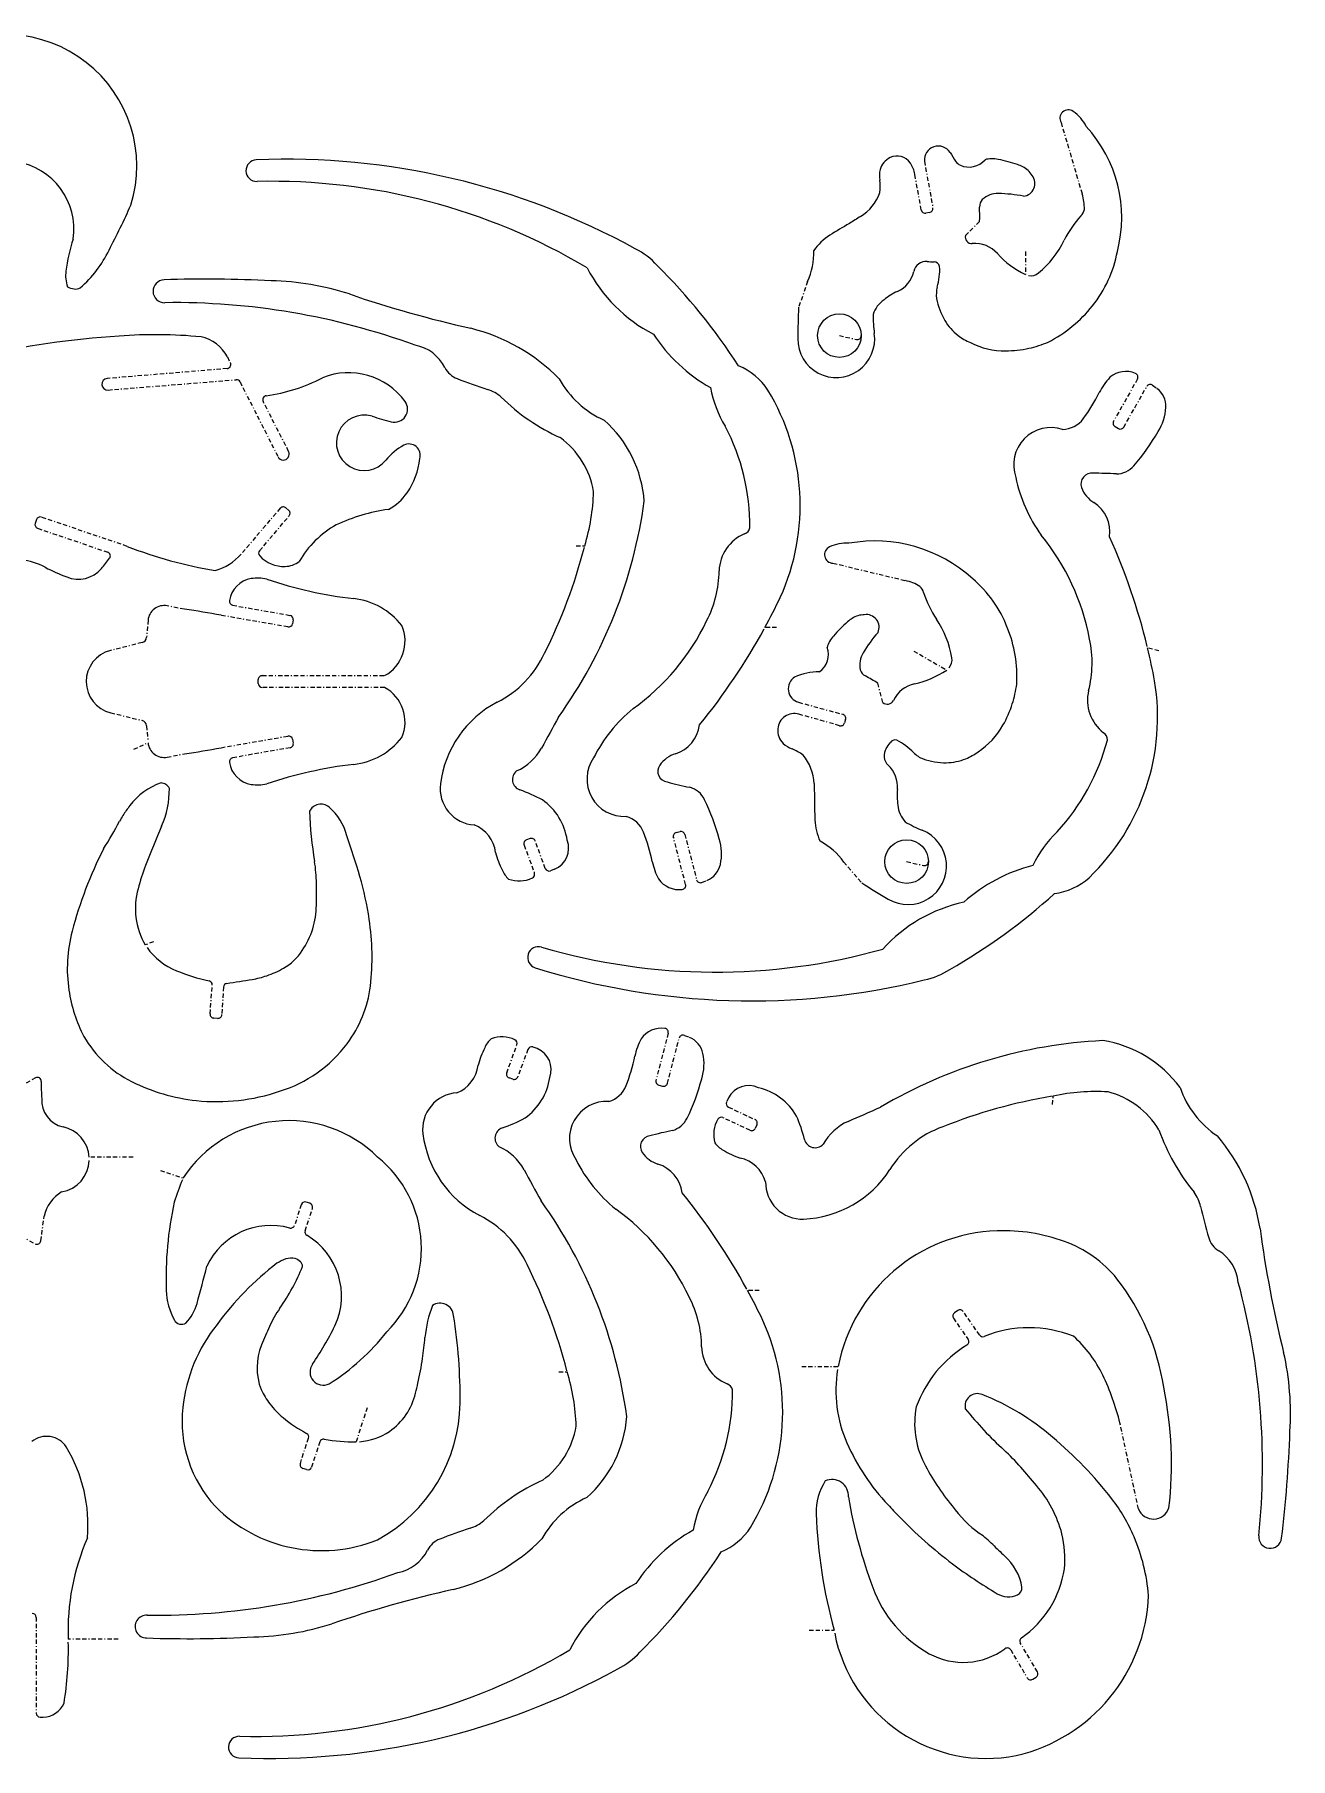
# Model space of a CAD drawing. Extents: x 0 to 243, y 0 to 201.
# Drawn here: x 96.3 to 243.1, y 0 to 201.4 of the extents above; entities that cross this region are included whole.
import ezdxf

# ---------------------------------------------------------------- set-up
doc = ezdxf.new("R2010")
doc.units = 0
doc.linetypes.add('BORDER', pattern=[1.75, 0.5, -0.25, 0.5, -0.25, 0, -0.25])
doc.layers.add('GREEN', color=3, linetype='CONTINUOUS')

msp = doc.modelspace()

# ---------------------------------------------------------------- linework, layer by layer
at = {"layer": 'GREEN', "linetype": 'BORDER'}
for p, q in [((216.241, 191.097243), (218.707, 182.757243)), ((200.279, 186.589243), (201.268, 181.138243)), ((199.911, 180.889243), (199.157, 185.062243)), ((200.891, 180.595243), (200.459, 180.512243)), ((205.063, 177.904243), (206.733, 179.551243)), ((212.074, 176.027243), (212.074, 173.350243)), ((186.64, 172.540243), (185.582, 169.518243)), ((190.348, 166.211243), (192.331, 165.760243)), ((118.85, 163.718243), (119.2, 163.028243)), ((118.827, 162.361243), (104.806, 161.201243)), ((225.17, 161.146243), (222.373, 156.201243)), ((104.912, 159.858243), (119.881, 161.059243)), ((120.327, 160.806243), (124.775, 152.057243)), ((223.574, 155.525243), (226.26, 160.277243)), ((226.936, 160.419243), (227.442, 160.042243)), ((126.003, 152.678243), (123.032, 158.529243)), ((222.548, 155.576243), (222.944, 155.350243)), ((107.157, 141.596243), (97.129, 145.005243)), ((125.019, 146.044243), (120.46, 140.685243)), ((122.618, 141.090243), (126.068, 145.152243)), ((126.017, 145.801243), (125.667, 146.095243)), ((96.545, 144.720243), (96.398, 144.283243)), ((96.683, 143.703243), (104.871, 140.915243)), ((159.606, 141.651243), (160.595, 141.651243)), ((189.598, 139.632243), (198.053, 137.599243)), ((109.586, 132.971243), (109.411, 130.970243)), ((113.841, 134.250243), (111.803, 134.646243)), ((125.93, 132.175243), (118.114, 133.537243)), ((119.467, 134.719243), (126.169, 133.532243)), ((126.551, 132.994243), (126.472, 132.553243)), ((183.011, 132.120243), (181.649, 132.120243)), ((108.882, 130.354243), (105.188, 129.425243)), ((199.047, 129.360243), (202.883, 127.148243)), ((227.663, 129.392243), (226.348, 129.747243)), ((122.457, 125.584243), (122.457, 126.030243)), ((122.926, 126.494243), (137.2, 126.494243)), ((137.2, 125.119243), (122.926, 125.119243)), ((195.431, 123.353243), (194.838, 125.625243)), ((185.569, 123.389243), (190.744, 121.968243)), ((105.216, 122.152243), (108.882, 121.260243)), ((190.376, 120.643243), (185.605, 121.991243)), ((191.07, 121.393243), (190.955, 120.970243)), ((109.411, 120.639243), (109.554, 119.029243)), ((118.114, 118.076243), (125.93, 119.438243)), ((126.472, 119.056243), (126.551, 118.619243)), ((107.925, 117.888243), (109.586, 118.642243)), ((111.803, 116.968243), (113.841, 117.363243)), ((126.169, 118.076243), (119.467, 116.890243)), ((154.224, 107.455243), (153.792, 107.299243)), ((155.991, 103.968243), (154.813, 107.179243)), ((172.385, 102.096243), (170.959, 107.598243)), ((171.29, 108.154243), (171.736, 108.269243)), ((172.298, 107.943243), (173.664, 102.653243)), ((153.52, 106.705243), (154.721, 103.430243)), ((198.205, 104.764243), (200.187, 104.318243)), ((157.085, 103.881243), (156.584, 103.697243)), ((190.863, 104.718243), (192.952, 102.294243)), ((174.28, 102.340243), (174.864, 102.574243)), ((110.234, 95.408243), (109.241, 95.035243)), ((116.835, 86.985243), (117.075, 90.357243)), ((118.386, 90.122243), (118.202, 86.898243)), ((117.705, 86.461243), (117.268, 86.488243)), ((170.343, 84.717243), (168.921, 79.216243)), ((151.483, 80.103243), (152.683, 83.379243)), ((153.953, 82.840243), (152.775, 79.630243)), ((155.048, 82.932243), (154.546, 83.116243)), ((170.255, 78.871243), (171.626, 84.156243)), ((172.238, 84.469243), (172.827, 84.239243)), ((96.43, 79.505243), (92.828, 77.486243)), ((152.186, 79.354243), (151.754, 79.515243)), ((169.252, 78.654243), (169.699, 78.539243)), ((177.394, 77.182243), (177.169, 76.699243)), ((215.243, 76.400243), (215.331, 77.385243)), ((179.901, 73.383243), (176.746, 74.864243)), ((177.39, 76.088243), (180.49, 74.634243)), ((180.711, 74.022243), (180.513, 73.604243)), ((107.833, 70.241243), (102.704, 70.241243)), ((111.021, 68.686243), (113.689, 67.817243)), ((127.48, 64.693243), (126.693, 62.274243)), ((128.492, 64.854243), (128.069, 64.992243)), ((97.065, 60.475243), (97.442, 63.355243)), ((127.94, 61.653243), (128.791, 64.266243)), ((92.474, 62.237243), (96.388, 60.130243)), ((180.973, 54.688243), (179.612, 54.688243)), ((203.679, 51.432243), (205.39, 48.957243)), ((204.176, 52.329243), (203.798, 52.071243)), ((206.71, 49.472243), (204.815, 52.214243)), ((157.568, 45.162243), (158.553, 45.162243)), ((185.964, 45.810243), (190.215, 45.810243)), ((135.185, 40.962243), (133.892, 36.988243)), ((225.28, 29.163243), (223.128, 39.200243)), ((127.374, 34.467243), (128.326, 37.434243)), ((129.646, 36.992243), (128.685, 34.039243)), ((128.105, 33.745243), (127.668, 33.887243)), ((96.517, 16.490243), (96.517, 5.298243)), ((186.829, 15.009243), (189.732, 15.009243)), ((106.09, 13.937243), (100.248, 13.937243)), ((210.358, 12.695243), (212.299, 9.420243)), ((213.486, 10.124243), (211.485, 13.495243)), ((212.929, 9.259243), (213.325, 9.493243)), ((96.977, 4.838243), (97.318, 4.838243))]:
    msp.add_line(p, q, dxfattribs=at)
at = {"layer": 'GREEN', "linetype": 'CONTINUOUS'}
for centre, radius in [((190.348, 166.211243), 2.544197), ((198.205, 104.764243), 2.544)]:
    msp.add_circle(centre, radius, dxfattribs=at)
for centre, radius, start, end in [((92.891086, 186.010049), 15.377416, -17.210065, 190.517033), ((217.096941, 191.594168), 0.989732, 54.832162, 210.137767), ((214.920364, 188.494823), 4.777002, 26.6466, 54.902428), ((207.65003, 180.020286), 15.680902, -14.680698, 42.614551), ((201.902556, 186.729971), 1.629643, 32.694685, 184.953956), ((220.266487, 197.704348), 19.764503, -149.288274, -145.762115), ((92.978171, 178.671546), 7.93253, -8.527754, 81.41727), ((122.282195, 185.476062), 1.26122, 92.326351, 271.445036), ((125.77345, 102.296288), 84.514229, 61.189548, 92.402281), ((199.350746, 184.854003), 4.322241, 169.93685, 186.226142), ((197.255215, 184.981482), 2.249581, 115.775321, 163.79607), ((197.084315, 185.319505), 1.870887, 33.909597, 115.563732), ((195.861564, 184.499502), 3.343138, 9.690571, 33.881872), ((205.049669, 187.359487), 1.364327, -145.373497, -114.725959), ((205.498915, 188.34474), 2.447164, -114.631097, -40.382818), ((208.186354, 183.864407), 3.009649, 76.20501, 105.876892), ((204.251871, 164.062367), 23.19617, 72.642634, 78.430531), ((207.875997, 178.314763), 8.548448, 62.863848, 67.321031), ((210.570698, 183.547081), 2.663032, 30.889603, 63.113164), ((124.0324, 112.022516), 72.213175, 59.318753, 91.363551), ((189.12589, 183.542388), 5.987728, -5.983232, 8.092041), ((211.705457, 183.972964), 1.486525, -83.761244, 39.287178), ((20.329854, 220.63982), 95.643228, -27.68551, -24.182409), ((189.945614, 184.768023), 5.458377, -58.075632, -19.80916), ((208.017003, 181.259061), 1.293241, 138.662242, 181.099629), ((208.853347, 180.113388), 2.695537, 88.710655, 132.105351), ((208.604061, 165.797575), 17.013491, 78.943004, 88.956171), ((212.679031, 180.929444), 6.298989, 0.14371, 16.868339), ((219.126437, 130.683182), 55.916326, 119.58942, 122.338093), ((298.55926, 10.635492), 199.770917, 121.954288, 122.400221), ((200.377958, 180.981222), 0.47593, -168.856747, -80.19579), ((200.808, 181.055243), 0.467428, -79.771899, 10.228101), ((155.118648, 180.116754), 51.61745, -0.627735, 1.240518), ((227.218263, 172.218865), 11.775505, 137.301955, 154.128038), ((217.219401, 181.441628), 1.827311, -42.622233, -15.762341), ((120.675195, 171.120688), 20.85053, 162.198135, 172.779805), ((192.763326, 172.328825), 6.627655, 122.359578, 144.778587), ((205.82145, 177.743479), 0.775301, 168.032475, 274.182841), ((206.312793, 182.372598), 11.465346, -50.471819, -25.9404), ((92.614139, 182.175413), 13.771659, -48.940218, -25.704457), ((162.653317, 168.636245), 8.619902, 41.912033, 63.481416), ((179.382655, 175.840287), 7.972411, -24.452138, 2.235333), ((206.133739, 173.371432), 3.607886, 42.163984, 94.06472), ((216.742061, 182.99551), 10.715502, -137.767913, -115.825784), ((208.955835, 178.548146), 14.087117, -38.945557, -10.230128), ((104.038437, 173.207089), 4.083523, 172.483759, 198.235727), ((176.855344, 182.342765), 17.964031, -152.784936, -117.311304), ((120.082147, 124.944184), 69.605475, 32.827621, 45.270194), ((195.712062, 174.467163), 3.406329, -65.511887, -12.856119), ((200.502299, 173.375013), 1.506834, 85.519964, 167.184674), ((201.509552, 182.6496), 7.823096, -96.529137, -90.787729), ((201.384868, 174.133735), 0.693719, 13.293002, 88.584873), ((194.536412, 173.925566), 7.532566, -15.810705, 2.797812), ((212.699008, 174.638227), 1.435184, -100.315978, -50.598089), ((101.088898, 173.399867), 1.739422, -122.277965, -94.679274), ((101.118608, 172.783365), 1.130226, -98.733304, -61.37912), ((111.499244, 171.390499), 1.334545, 91.985791, 271.19172), ((116.407519, 30.736874), 142.073784, 86.948746, 91.998473), ((123.285852, 140.633865), 31.982696, 72.128134, 88.774282), ((200.025397, 164.989507), 7.006684, 114.462019, 129.548747), ((204.832262, 171.025196), 3.16403, 164.453087, 188.743232), ((112.670667, 88.147213), 81.917014, 69.9188, 90.799949), ((177.35965, 300.446756), 136.734539, -108.885806, -102.709055), ((291.849293, 164.750686), 106.374184, 177.431215, 179.396967), ((197.275392, 167.806374), 3.1009, 123.497573, 163.708671), ((209.323446, 171.939739), 7.745201, -169.620012, -149.194648), ((207.447886, 179.609016), 15.927231, -62.727944, -38.503855), ((207.284276, 168.319561), 12.990174, 178.426584, 188.233616), ((208.074196, 171.200079), 6.293409, -149.153983, -127.902863), ((112.174606, 68.405974), 97.928245, 93.503065, 103.273091), ((110.484597, 111.081588), 55.23678, 84.501884, 94.458142), ((114.862562, 161.680786), 4.477823, 27.065624, 78.216456), ((142.023365, 145.845177), 21.858066, 44.479954, 76.08997), ((184.846896, 177.057371), 19.429851, -146.669312, -119.456574), ((189.97767, 165.812785), 4.497037, 179.267919, 368.265017), ((192.431388, 166.213888), 0.46462, -102.477974, -0.326185), ((208.046121, 171.145896), 6.233419, -128.005191, -112.626359), ((209.68576, 173.39105), 8.960158, -116.784429, -89.493294), ((209.797925, 177.10365), 12.658544, -77.730477, -66.990223), ((139.89625, 160.27329), 4.89455, 26.801449, 79.39534), ((209.652064, 177.833199), 13.402432, -89.517191, -77.78395), ((104.860293, 160.529845), 0.67359, 94.623174, 274.402571), ((118.787142, 162.821327), 0.461807, -85.048707, 26.619086), ((120.780369, 178.777258), 19.75296, -82.4346, -62.324159), ((133.01398, 153.717626), 8.161559, 36.081374, 112.012159), ((146.658663, 163.692951), 2.683334, -153.131727, -111.023831), ((173.675991, 234.114752), 78.109895, -110.990499, -108.22513), ((167.561107, 166.687079), 11.375035, -150.930237, -114.317229), ((175.714067, 155.740961), 7.50291, 33.035557, 67.609944), ((227.497537, 156.161543), 7.591808, 136.947352, 153.33753), ((223.823892, 159.104047), 2.920608, 67.341932, 129.912002), ((224.767488, 161.373915), 0.46244, -29.493723, 66.889267), ((119.919998, 160.608376), 0.452551, 25.927076, 94.943511), ((123.448389, 158.736177), 0.464975, 98.33325, 206.426169), ((147.705236, 155.332262), 4.842947, 49.616264, 71.43669), ((188.159203, 162.468991), 13.076416, -169.737157, -148.472556), ((159.774221, 146.363497), 25.991215, -24.378623, 31.209264), ((201.388477, 169.269046), 21.622738, -36.164846, -26.656397), ((226.660249, 160.051903), 0.459322, 53.105488, 150.620564), ((225.899492, 157.960386), 2.591035, -2.989779, 53.464192), ((138.379958, 157.627146), 1.522428, -104.802351, 36.104111), ((167.77166, 176.293507), 24.184926, -134.42439, -114.534722), ((222.769432, 158.105244), 5.72442, -32.895738, -2.803655), ((134.828592, 153.682602), 3.240227, 73.552853, 321.516478), ((157.899636, 230.826916), 77.280092, -106.658506, -104.928688), ((153.58443, 145.846991), 14.002207, 4.145659, 48.42113), ((154.613115, 143.894826), 25.288304, -0.32985, 27.652284), ((215.058437, 151.118366), 4.355539, 71.894463, 199.628637), ((216.333442, 158.402429), 3.145167, -88.568752, -37.008603), ((222.773, 155.976243), 0.458939, 150.642246, 240.642246), ((223.169958, 155.758295), 0.466437, -118.975336, -29.976442), ((142.484193, 147.608638), 6.53225, 117.548815, 141.598746), ((140.075176, 152.242898), 1.309277, -17.911029, 117.876551), ((151.933496, 146.332536), 9.846055, 9.692627, 53.941443), ((205.188489, 167.822463), 25.801407, -40.694623, -29.809195), ((125.389718, 152.366324), 0.688047, -153.306678, 26.958155), ((132.709849, 152.743026), 8.658345, -34.352726, -5.98496), ((228.114157, 153.170781), 17.514604, -168.420913, -144.069876), ((219.820803, 148.890213), 1.255483, 82.254876, 199.591098), ((219.912943, 103.200801), 46.933505, 86.590704, 89.90593), ((222.641032, 152.871233), 2.820694, -88.720855, -41.579855), ((134.890706, 151.23593), 6.007457, -62.603609, -34.22301), ((136.880715, 148.812332), 24.77193, -16.802932, -1.901784), ((221.930695, 149.666163), 3.503492, -160.023402, -122.098923), ((96.982199, 144.565212), 0.463873, 71.550557, 160.475463), ((125.368434, 145.746577), 0.459031, 49.426228, 139.573999), ((125.718, 145.451243), 0.460327, -40.506792, 49.493208), ((140.443113, 125.362182), 20.728427, 97.730097, 115.320353), ((111.325962, 154.597521), 56.754061, -35.481435, -7.83655), ((217.916126, 143.27928), 4.040318, -7.910274, 57.801942), ((96.830986, 144.135982), 0.457343, 161.216563, 251.120531), ((136.994316, 134.277075), 11.216571, 118.874006, 150.271646), ((181.089914, 138.614111), 4.791445, 112.36167, 178.551354), ((178.935271, 143.981467), 0.993258, -70.48943, -13.520957), ((125.351597, 187.778146), 49.636796, -111.503288, -99.173816), ((122.951633, 140.791623), 0.447755, 138.169705, 223.529222), ((100.821729, 156.854757), 61.669708, -26.734472, -14.399886), ((189.598445, 140.62404), 0.991797, 114.954969, 269.974288), ((191.190657, 137.150458), 4.812898, 86.672656, 114.693522), ((194.492582, 125.247456), 16.978991, 47.702993, 100.254391), ((193.081965, 125.81014), 26.95471, 10.608104, 39.328862), ((152.746087, 111.844912), 75.751072, 13.798572, 24.055977), ((93.858675, 132.101673), 7.958772, 62.236942, 83.497346), ((106.658245, 156.356169), 19.46585, -117.84537, -109.757532), ((101.44953, 141.278379), 3.520304, -112.929962, -40.283769), ((28.666009, 199.731965), 96.869333, -38.823553, -37.921234), ((104.730231, 140.48427), 0.45338, -39.11499, 71.911375), ((115.762258, 144.775444), 6.228847, -74.393487, -41.045238), ((125.45559, 143.089962), 3.846545, -137.337532, -87.803735), ((125.50749, 142.106971), 2.862322, -88.087804, -52.39803), ((122.113371, 134.7984), 3.062338, 98.854469, 171.458377), ((122.401763, 133.055267), 4.829117, 77.463233, 99.051926), ((139.239971, 184.316481), 49.152503, -108.738203, -96.574797), ((163.078005, 138.92486), 13.223354, -27.181729, -0.821624), ((196.657567, 131.582353), 6.176584, 59.848412, 76.942831), ((196.75146, 127.008286), 14.164733, 21.094355, 49.668513), ((119.55682, 135.187129), 0.476429, 172.023334, 259.133177), ((132.679319, 127.240782), 8.299037, 38.00056, 83.547228), ((116.587704, 167.63691), 74.12426, -28.629927, -25.577401), ((198.504929, 135.685599), 1.762658, 16.840052, 44.599444), ((211.457341, 139.707888), 11.799981, -162.686637, -145.893456), ((111.449384, 132.809593), 1.870382, 79.102005, 175.041948), ((103.752959, 60.632223), 74.305999, 78.856383, 82.197229), ((126.081855, 133.06575), 0.474563, -8.666294, 79.41863), ((196.288533, 126.28214), 8.204815, 122.807623, 127.445079), ((193.296451, 130.926352), 2.680212, 90.886156, 122.839651), ((193.503721, 132.14383), 1.483413, -23.79843, 99.652253), ((192.286542, 126.722673), 11.354615, 9.359423, 34.116635), ((108.723629, 131.02539), 0.68958, -76.722772, -4.586969), ((126.010737, 132.637053), 0.468815, -99.916694, -10.298159), ((135.043536, 130.513787), 4.561477, -61.786675, 23.74089), ((150.495255, 144.56181), 27.001497, -54.296712, -25.624955), ((115.477824, 168.246082), 75.392485, -39.067322, -28.758583), ((191.820813, 129.047659), 2.993335, 136.126568, 165.952055), ((205.897279, 116.884195), 21.593374, 132.532422, 138.74807), ((207.591901, 120.439967), 16.893875, 138.901526, 148.986992), ((196.039768, 126.405974), 15.048617, -3.393334, 22.258767), ((106.101758, 125.792207), 3.746185, 104.117842, 256.323316), ((144.925316, 134.178861), 12.086867, -63.253165, -24.783066), ((186.61484, 128.951369), 2.444803, -54.77429, 19.668708), ((195.430712, 127.740956), 2.709428, 148.806669, 192.051694), ((206.569906, 127.995655), 13.29917, -14.142358, 12.05081), ((154.214326, 112.255203), 74.224244, 10.58303, 13.630812), ((188.139225, 119.42448), 7.530629, 90.869101, 113.619474), ((194.004675, 127.58795), 1.291398, -161.362352, -118.979362), ((196.880622, 135.988249), 10.685235, -77.853085, -55.823436), ((202.07501, 128.334137), 1.434389, -40.360054, 9.433727), ((122.917573, 126.033733), 0.460587, 88.951706, 180.434198), ((122.926012, 125.588272), 0.469029, -179.507767, -90.00148), ((135.039598, 121.098341), 4.564536, -23.70539, 61.751175), ((185.988024, 124.954599), 1.620469, 122.305109, 255.014077), ((166.993624, 78.550022), 54.693562, 59.396242, 61.156296), ((199.882038, 122.030958), 3.591126, 102.10443, 154.158969), ((198.027283, 127.180274), 13.140631, -17.626076, -7.279437), ((201.531966, 121.655562), 25.990837, -46.213274, 9.370288), ((156.163994, 112.277559), 12.530322, 117.567733, 172.817429), ((195.947631, 123.940615), 0.782249, -131.333683, -26.118772), ((197.84609, 127.263235), 13.338461, -29.528727, -17.730028), ((224.1326, 123.625054), 4.799398, 166.490278, 232.621614), ((108.712486, 120.580027), 0.701019, 4.845583, 76.006575), ((586.903706, -116.051818), 490.771821, 151.029874, 151.512488), ((177.288336, 109.041656), 17.508976, 129.069851, 153.41909), ((185.081896, 120.127865), 1.93541, 74.319045, 174.949615), ((190.502443, 121.095459), 0.469561, -105.621322, -15.466036), ((190.62109, 121.518645), 0.466096, -15.607573, 74.710276), ((126.006359, 118.971077), 0.473365, 10.364822, 99.283042), ((132.689128, 124.355173), 8.280519, -83.601031, -37.946756), ((169.990768, 121.2456), 4.054986, -72.738754, -7.287343), ((185.37297, 120.127289), 2.225545, 175.594527, 224.109353), ((196.849316, 118.302391), 0.675907, 72.283454, 149.322494), ((193.539311, 112.129574), 7.669879, 44.455817, 62.717636), ((201.633248, 125.121567), 8.98768, -56.773869, -29.548201), ((197.163154, 125.386154), 25.315915, -42.640527, -14.694844), ((220.661586, 118.993274), 0.98984, -1.680691, 55.727075), ((111.45389, 118.810958), 1.875494, -174.838829, -79.272212), ((103.035897, 195.278608), 78.661009, -82.104724, -78.948889), ((119.552742, 116.425903), 0.47219, 100.461967, 187.870636), ((126.092534, 118.535905), 0.465979, -80.555185, 10.302483), ((150.05338, 121.102152), 6.300274, -65.740235, -29.181874), ((165.211565, 114.401311), 4.353493, 145.354762, 273.11322), ((172.255734, 113.996784), 3.539457, 107.455863, 144.954343), ((186.728483, 122.124497), 4.615082, -129.789084, -114.50873), ((182.366796, 111.917745), 6.48682, 54.843323, 67.83607), ((181.93345, 113.701918), 5.455498, 1.883682, 40.172947), ((197.075476, 117.139487), 1.509745, 145.517177, 227.060526), ((188.827307, 123.153972), 8.69911, -36.379647, -31.202732), ((201.246724, 119.689445), 3.126225, -135.576988, -110.968294), ((202.617814, 122.883033), 6.587962, -67.781354, -53.266868), ((122.123592, 116.825069), 3.073788, -171.321065, -99.014062), ((139.336158, 66.868669), 49.589057, 96.628536, 108.684464), ((153.427609, 114.351785), 1.27677, 127.974469, 250.908188), ((170.390291, 115.315329), 1.255108, 145.332966, 262.75473), ((193.744081, 113.5386), 3.395832, -5.548832, 47.299927), ((202.746858, 124.1393), 7.820577, -109.564487, -89.339578), ((202.754488, 122.505417), 6.186724, -89.23583, -67.630705), ((113.697435, 106.595881), 7.817822, 109.412889, 142.912958), ((110.982138, 112.680414), 1.294116, 58.619979, 84.818994), ((101.29961, 113.247013), 10.779674, -23.728469, 0.41581), ((111.052204, 112.805525), 1.150832, 26.846469, 58.354654), ((122.399093, 118.64597), 4.915383, -98.86027, -77.654889), ((147.982808, 113.320631), 4.282935, 172.977721, 266.173709), ((147.161767, 96.239729), 17.888494, 61.639928, 70.917633), ((182.722832, 161.328565), 48.881182, -104.805264, -101.62023), ((172.076492, 110.732744), 2.831992, 26.67806, 73.580618), ((397.144537, 121.061308), 209.881388, -178.039523, -177.614715), ((204.100823, 112.531802), 7.009732, 174.445901, 189.538286), ((125.320279, 97.843198), 22.367725, 142.981357, 146.602936), ((129.770362, 109.995682), 1.484043, 49.863104, 153.957081), ((126.733929, 106.35994), 6.220965, 13.301622, 50.068352), ((151.630951, 106.269514), 6.989208, 8.240304, 54.807586), ((151.324183, 100.809257), 25.834421, 14.813059, 25.679461), ((242.107851, 111.918996), 54.664368, 179.573145, 182.389139), ((200.300413, 111.572527), 3.11898, -176.281414, -136.33972), ((55.998263, 136.52718), 57.068763, -32.030905, -28.280971), ((113.477764, 105.702312), 8.154851, 146.903769, 152.337979), ((198.625505, 70.504615), 95.518221, 156.292603, 159.261945), ((178.17351, 112.75543), 49.78117, -177.57285, -170.783543), ((146.251662, 105.351817), 3.968019, 7.01231, 68.638765), ((164.569049, 107.057334), 3.123142, 21.643486, 73.654336), ((194.09759, 109.908815), 6.612046, -177.672086, -155.227342), ((204.954836, 120.738569), 13.262232, -121.405495, -111.817076), ((38.701865, 74.761783), 99.715325, 16.463315, 19.343907), ((153.945955, 106.869469), 0.456517, 109.708688, 201.084045), ((154.380536, 107.022819), 0.459884, 19.885217, 109.900068), ((156.062608, 106.333159), 2.656535, -67.364987, 20.678465), ((146.557382, 100.150349), 22.413546, 11.902944, 21.072846), ((171.39623, 107.714476), 0.452416, 103.580148, 194.887167), ((171.850422, 107.819074), 0.464483, 15.505286, 104.261145), ((170.81368, 105.653245), 5.762015, -12.132309, 17.795581), ((184.419914, 100.140133), 7.903952, 35.395549, 62.300022), ((198.361855, 104.24636), 4.498977, -120.758282, 68.290915), ((224.790308, 98.743929), 13.084364, 133.485673, 154.740638), ((147.899887, 84.176368), 48.802878, 153.096368, 165.218959), ((111.898285, 102.020569), 17.357818, 0.645907, 9.154812), ((159.814735, 108.240751), 9.920543, -165.973143, -153.338654), ((175.820888, 106.277855), 7.48468, -168.40306, -151.793737), ((200.28838, 104.76758), 0.460632, -102.714279, -0.415089), ((140.427026, 92.790775), 33.199862, 159.666411, 164.614246), ((100.10892, 92.919961), 35.679823, 8.255663, 16.445852), ((153.602978, 104.900126), 2.877093, -157.287136, -131.196498), ((152.948538, 106.097158), 3.583491, -110.253932, -64.593336), ((154.290696, 103.274206), 0.457722, -64.74248, 19.931662), ((156.42854, 104.141366), 0.470546, -158.412566, -70.708076), ((171.608232, 104.409641), 2.909757, -144.989661, -82.282096), ((173.905658, 104.991112), 2.599938, -68.370583, -12.187328), ((217.795542, 85.533249), 19.406847, 104.437359, 131.686234), ((214.498231, 108.470494), 7.503661, -82.605154, -48.022193), ((116.719597, 99.307775), 8.61301, 164.570807, 209.739383), ((-85.495335, 101.29902), 214.752294, -0.426823, 0.244715), ((171.937584, 101.983532), 0.461395, -82.350637, 14.139474), ((174.109922, 102.76818), 0.460496, -165.546494, -68.325291), ((254.164413, 198.242389), 113.811275, -122.536813, -120.698754), ((168.450341, 152.967766), 70.056365, -60.209924, -47.849268), ((119.685308, 99.76213), 9.565898, -34.222127, -0.376673), ((208.695711, 82.508557), 17.926526, 102.260146, 137.812646), ((105.242086, 93.531724), 30.512291, -6.198438, 8.502877), ((117.14583, 92.284547), 16.997934, 165.197749, 188.622201), ((115.962551, 99.463019), 8.045628, -143.897165, -112.358418), ((155.194708, 93.572089), 1.262364, 73.463982, 252.63757), ((175.89229, 164.000752), 72.144632, -106.37423, -74.301369), ((122.345419, 97.745768), 6.234693, -60.558363, -32.648608), ((121.361466, 112.46317), 22.122252, -112.482189, -102.135049), ((116.62509, 90.392227), 0.451268, -4.446318, 79.025318), ((102.288513, 205.48114), 116.108196, -81.833852, -80.351816), ((120.075096, 101.288894), 10.408963, -80.751447, -71.081035), ((119.705474, 102.474291), 11.650217, -71.251626, -60.682434), ((180.089333, 173.071579), 84.568494, -107.387152, -76.194243), ((198.563958, 99.368323), 8.593137, -78.548674, -56.90547), ((117.733277, 92.389558), 17.594493, -171.326493, -152.774701), ((118.845343, 90.094589), 0.460175, 98.037586, 176.554756), ((121.419911, 92.071491), 14.274429, -36.933098, -7.382858), ((117.293027, 86.947168), 0.459607, 175.247989, 266.878554), ((117.736576, 86.92645), 0.466278, -93.883038, -3.468203), ((169.568977, 82.399271), 2.915448, 82.272367, 144.958265), ((169.902676, 84.835945), 0.456043, -15.087029, 82.652213), ((113.564846, 90.930072), 13.234192, -150.136219, -116.460235), ((120.417778, 92.766962), 15.493437, -72.990798, -36.762071), ((157.850648, 78.536563), 10.001035, 153.36395, 165.87473), ((151.570598, 81.903253), 2.884637, 131.213689, 157.218356), ((150.919756, 80.750312), 3.550178, 64.484747, 110.611305), ((152.242395, 83.53505), 0.467342, -19.474647, 63.763019), ((154.390413, 82.675485), 0.467413, 70.556979, 159.360385), ((154.023867, 80.48031), 2.657221, -20.672475, 67.330498), ((173.992038, 80.476655), 7.701432, 152.160106, 168.286058), ((172.070064, 84.042791), 0.458327, 68.505508, 165.66834), ((171.873275, 81.828801), 2.592262, 11.988261, 68.413072), ((223.917705, 27.267057), 56.664195, 92.828015, 120.514614), ((218.907735, 70.05063), 13.987981, 36.562408, 80.891899), ((144.207198, 81.464335), 3.974761, -68.654112, -7.039079), ((144.669784, 86.606971), 22.254806, -21.089153, -11.841318), ((168.798304, 81.158083), 5.73951, -17.834593, 12.161793), ((96.652032, 79.098659), 0.463259, -2.030829, 118.638655), ((110.682052, 78.501043), 13.579496, 177.547001, 185.920908), ((117.728056, 99.249676), 22.537305, -116.511251, -96.363795), ((151.904239, 79.940935), 0.451426, 158.927824, 250.560649), ((152.342536, 79.786667), 0.459884, -109.900068, -19.885217), ((149.598472, 80.539731), 6.983137, -54.81785, -8.21236), ((162.526414, 79.764388), 3.132351, -73.615369, -21.837253), ((169.368775, 79.101494), 0.462244, 165.626432, 255.367014), ((169.815298, 78.976045), 0.452019, -104.909058, -13.406208), ((149.007528, 86.093256), 26.126323, -25.600489, -14.843453), ((179.749933, 75.948191), 2.659569, 64.378379, 152.354189), ((100.304361, 76.853366), 3.139084, 175.489254, 257.968119), ((117.590275, 99.489718), 22.761183, -95.952123, -71.134636), ((145.935978, 73.496333), 4.275219, 93.781772, 187.149522), ((163.173994, 72.408384), 4.357255, 86.895119, 214.614385), ((177.590268, 76.506148), 0.463414, 155.374948, 244.395382), ((179.28002, 71.51672), 7.019026, 30.254921, 76.655918), ((225.359347, 16.23847), 61.958527, 99.443974, 111.722279), ((220.395322, 53.147659), 24.761015, 86.891585, 101.801873), ((219.243271, 68.346657), 9.846851, 31.075266, 75.323987), ((240.836117, 82.106076), 11.322643, -160.804319, -124.009618), ((126.037551, 59.781086), 14.733178, 45.282434, 146.944833), ((145.097179, 90.641588), 17.961291, -70.908219, -61.665269), ((170.048512, 76.067802), 2.819475, -73.802558, -26.625312), ((179.21869, 72.879415), 3.558876, 149.508194, 195.485033), ((176.552155, 74.43243), 0.473327, 65.824194, 147.715831), ((180.303057, 74.220833), 0.453713, -25.957249, 65.667678), ((169.179419, 68.040794), 17.619188, 14.04351, 23.45325), ((45.614855, 411.771717), 367.486483, -66.6342, -65.989601), ((98.846556, 70.002876), 3.864802, 3.536034, 78.001416), ((154.107323, 74.523762), 12.510903, -172.839292, -117.517715), ((151.389609, 72.461701), 1.27677, 109.091812, 232.025531), ((168.352696, 71.493611), 1.2557, 97.260494, 214.673566), ((180.402581, 26.744716), 47.587245, 101.59857, 104.86554), ((180.09959, 73.791185), 0.453713, -115.957249, -24.332322), ((193.93736, 68.677782), 6.296159, 114.164283, 150.74975), ((206.503026, 62.439615), 12.066547, 109.737578, 148.260925), ((250.535412, 81.543674), 24.255947, -160.455816, -140.626158), ((217.93044, 58.530678), 21.817275, 8.900547, 40.570416), ((148.01538, 65.711333), 6.300274, 29.181874, 65.740235), ((170.211241, 72.805338), 3.530487, -144.978377, -107.391181), ((178.149754, 73.664559), 2.929929, -143.68157, -118.027382), ((181.991562, 79.537225), 9.939204, -121.671493, -109.083386), ((187.510076, 72.622982), 1.275508, -166.084899, -42.929076), ((98.835268, 70.009705), 3.876135, -80.365307, -2.01755), ((127.799756, 59.565652), 13.718363, -45.118621, 51.155692), ((396.789411, 199.255774), 276.052593, -151.794426, -150.936007), ((175.336044, 77.85707), 17.629179, -153.290169, -129.111509), ((167.950964, 65.561173), 4.058113, 7.320317, 72.725794), ((177.902142, 66.244064), 3.989581, 16.471194, 77.847588), ((185.687746, 75.527128), 12.52187, -87.829459, -32.564529), ((137.344806, 57.4577), 25.823434, 156.870927, 163.035955), ((185.997861, 67.281967), 4.27088, 178.748567, 272.202541), ((101.745826, 62.405513), 4.407369, 120.876667, 167.555909), ((153.074291, 56.111903), 41.393092, 167.611648, 181.983465), ((127.926186, 64.543937), 0.470504, 72.329978, 161.498372), ((128.344466, 64.4092), 0.46886, -17.75236, 71.659342), ((109.429379, 32.253927), 56.609918, 7.818867, 35.532043), ((113.874059, 18.88387), 74.854154, 28.70493, 39.085867), ((227.827125, 63.349945), 4.851812, 13.544512, 35.338228), ((306.177902, 81.759623), 75.632805, -166.798005, -163.94234), ((142.911694, 52.667738), 12.046327, 24.698646, 63.285826), ((148.46619, 42.256788), 26.992132, 25.622455, 54.30578), ((96.604055, 60.543018), 0.465901, -117.628517, -8.364593), ((123.938909, 54.010155), 8.256673, 74.596535, 154.964262), ((126.249849, 62.422398), 0.467261, -104.608511, -18.485893), ((128.375178, 61.509715), 0.458236, 161.746712, 239.412055), ((123.937286, 54.020951), 8.246732, -24.973086, 59.345212), ((209.403177, 42.100725), 19.543456, 91.827286, 169.05838), ((209.51787, 40.72117), 20.926086, 70.096162, 92.020713), ((236.069683, 61.579083), 2.677911, -163.961979, -121.763311), ((375.009546, 80.253365), 136.760811, -172.29025, -166.114958), ((126.319511, 56.274504), 2.177085, 77.654098, 107.551027), ((211.875473, 47.193432), 14.03782, 39.044783, 70.150604), ((232.088419, 55.14867), 4.885201, 5.515867, 58.237309), ((-313.022873, 168.294617), 443.540671, -15.048097, -14.464866), ((146.658034, 29.302692), 36.050122, 127.640585, 143.590664), ((127.475031, 53.3666), 5.302844, 109.981052, 122.292897), ((105.876755, 66.122551), 23.405286, -35.307155, -21.642785), ((126.199884, 56.795908), 1.708643, 46.594053, 69.974098), ((126.82979, 57.446214), 0.803418, 3.141495, 47.361598), ((98.392395, 29.789538), 62.090859, 14.461302, 26.713535), ((119.531683, 54.969117), 7.83105, -177.878656, -151.35654), ((112.368692, 18.01785), 76.592298, 25.655549, 28.605354), ((200.830871, 39.067918), 27.741675, 8.907108, 37.709244), ((157.884119, 34.309605), 81.887909, -5.805678, 15.082947), ((109.857006, 54.744403), 5.6827, -43.104423, -16.417852), ((134.700429, 45.703042), 11.918368, 144.670066, 156.422589), ((155.843868, 47.858227), 13.974209, 158.792969, 174.542642), ((143.69911, 51.607806), 1.576087, 5.477211, 124.077787), ((160.933001, 47.87536), 13.325543, 0.872367, 27.020329), ((204.438, 51.952243), 0.4591, 34.797763, 124.797763), ((113.499966, 51.675466), 0.958661, -151.310069, -58.139366), ((132.282079, 38.975513), 18.754023, 141.304249, 173.792909), ((165.787951, 30.898862), 46.346078, 155.020893, 157.929536), ((93.209842, 69.832731), 42.798598, -33.751386, -26.794843), ((87.404721, 42.291915), 58.632504, -0.764851, 9.291178), ((157.754978, 40.454459), 25.972699, -31.242966, 24.38873), ((204.065185, 51.690905), 0.464806, 125.087793, 213.813686), ((116.767995, 66.059968), 26.304077, -57.899856, -38.056185), ((88.961051, 54.224395), 53.210903, -8.085502, -5.431976), ((205.007149, 48.694066), 0.464583, -58.194738, 34.505204), ((207.091729, 49.740824), 0.466747, -144.870162, -68.604492), ((212.50266, 36.328699), 13.995755, 68.262741, 111.990099), ((207.92129, 38.362423), 14.684028, 25.894837, 48.318557), ((129.399674, 45.644728), 7.08354, 157.869309, 201.1211), ((103.991887, 52.141544), 38.036566, -12.589012, -8.163759), ((179.062034, 48.211913), 4.806893, -178.406509, -112.41637), ((212.51851, 36.302208), 14.026084, 121.202959, 160.135431), ((211.144955, 40.309525), 31.905711, -3.786982, 12.90325), ((130.050719, 45.155843), 1.544006, 144.418313, 296.763551), ((134.546387, 37.933248), 25.071415, 2.034335, 16.758369), ((205.00214, 42.963012), 15.061589, 170.525642, 203.890401), ((192.538896, 31.388203), 31.570892, 14.326335, 25.08935), ((131.893805, 47.552304), 10.135827, -153.89425, -142.821652), ((133.435364, 44.455135), 7.612908, -55.03627, -13.49763), ((92.723729, 54.618218), 49.573643, -13.936908, -12.544132), ((152.559561, 42.924523), 25.304803, -27.6477, 0.307301), ((176.885207, 42.821134), 1.007576, 13.7279, 70.049494), ((206.485967, 41.156276), 1.464934, 68.284052, 192.178255), ((196.299253, 15.553643), 29.019679, 49.284214, 68.302518), ((185.026587, 34.454579), 44.120183, -6.749431, 11.649147), ((128.281633, 39.406468), 14.730434, 173.776927, 222.676925), ((131.409517, 47.169713), 9.518776, -142.894954, -129.428511), ((127.612498, 41.754007), 18.421128, -61.525836, -0.76132), ((209.313882, 39.127849), 10.17364, 169.004752, 206.973901), ((238.322831, 67.583261), 42.680555, -141.2134, -132.349539), ((136.084847, 52.858557), 16.882311, -129.422529, -118.208079), ((149.889374, 40.483651), 9.85353, -53.957825, -9.701138), ((151.54293, 40.965164), 14.006527, -48.417669, -4.134821), ((97.73327, 34.879213), 2.750885, 33.318225, 128.761401), ((84.944997, 27.300668), 17.613575, -4.945475, 31.068003), ((127.892807, 37.577368), 0.456225, -18.283276, 62.282854), ((130.077253, 36.854652), 0.452671, 79.853286, 162.304793), ((133.910925, 59.726922), 22.738687, -99.50245, -90.047685), ((133.741434, 44.31789), 7.327061, -85.722017, -56.382794), ((214.905195, 47.377567), 25.904025, -156.052753, -136.761155), ((183.49779, -0.039182), 49.19105, 38.126325, 49.829778), ((99.048634, 43.226147), 144.020018, -6.980873, -1.999076), ((127.811, 34.324243), 0.459802, 161.880293, 251.880293), ((224.815672, 46.998181), 27.558907, -153.061919, -140.593384), ((193.551062, 18.441436), 23.798244, 40.878105, 47.688859), ((128.248, 34.182243), 0.459802, -108.119707, -18.119707), ((165.742397, 10.492472), 24.210689, 114.540025, 134.393592), ((194.27534, 28.829562), 6.636234, 147.202277, 181.963008), ((189.488078, 30.682105), 1.913334, -3.891785, 114.422066), ((2.75526, -147.93179), 276.944475, 40.493466, 41.070244), ((165.494522, 20.148919), 11.339114, 114.24077, 150.95948), ((186.180349, 24.323999), 13.137555, 148.531245, 169.712322), ((247.983467, 40.160115), 57.396337, -170.363594, -159.397386), ((202.311634, 22.457738), 14.541471, 15.085253, 40.518528), ((205.839787, 17.873775), 20.558424, 22.956566, 37.297554), ((129.833523, 41.772217), 17.488529, -135.07077, -67.964099), ((246.112327, 30.630908), 58.50451, -178.01285, -164.513197), ((272.388728, 100.814773), 104.388682, -137.00779, -135.980877), ((235.599421, 65.241002), 53.213046, -135.998696, -127.021588), ((214.628013, 37.391875), 13.622557, -144.613715, -125.439858), ((227.041252, 29.86288), 1.895125, -158.335126, -18.254843), ((172.674191, -50.323699), 81.305739, 108.252357, 110.91233), ((145.682246, 31.459732), 4.816853, -71.520762, -49.586624), ((182.808896, 9.752115), 19.429851, 119.456574, 146.669312), ((173.660128, 31.083263), 7.51739, -67.556985, -33.05233), ((199.805626, 16.575163), 11.932065, 44.883558, 54.533093), ((203.44372, 23.307894), 13.237601, -4.947509, 12.807005), ((127.644667, 14.879962), 27.412882, 156.565122, 181.97077), ((137.865452, 26.52916), 4.8854, -79.520821, -26.776347), ((144.587682, 23.167078), 2.630803, 110.810843, 153.808489), ((139.999235, 40.929651), 21.821092, -76.103445, -44.43305), ((231.987122, 48.683484), 33.527737, -135.046983, -131.776616), ((204.083681, 17.129467), 22.465753, 4.90978, 22.957636), ((240.677587, 25.883712), 1.333227, 173.862972, 353.043747), ((117.79671, 62.045766), 69.905701, -45.227322, -32.840993), ((237.285609, 67.421587), 55.969335, -127.05568, -120.617722), ((205.407288, 18.943338), 6.359157, 9.567075, 48.150097), ((204.931646, 23.856495), 11.821812, -55.556401, -8.220171), ((110.619995, 98.691186), 81.946803, -90.793594, -69.920703), ((174.829946, 4.457266), 17.978216, 117.333163, 152.777883), ((174.924936, -112.362821), 135.404079, 102.663941, 108.900982), ((207.746536, 24.808134), 14.332256, -160.24243, -118.76314), ((210.081155, 21.453603), 2.554563, -120.620231, -65.167172), ((206.518655, 19.789135), 19.961951, -76.994453, -2.115546), ((210.771701, 19.958047), 0.907281, -65.079022, 2.665708), ((96.057, 16.490243), 0.46, 0, 90), ((109.415154, 15.419157), 1.334914, 87.00078, 270.036305), ((114.337717, 153.518596), 139.521189, -92.021572, -86.879789), ((121.247852, 46.179621), 31.982696, -88.774282, -72.128134), ((207.547109, 18.086779), 18.082411, -169.015334, -78.956083), ((211.879403, 13.729983), 0.458973, 124.718005, 210.760221), ((61.810721, 12.672602), 38.462156, -9.284494, 1.362638), ((121.993632, 74.792558), 72.219744, -91.362818, -59.320214), ((160.667297, 18.121974), 8.545049, -63.657823, -41.864602), ((204.812793, 19.465336), 8.236984, -118.757108, -53.684427), ((209.962723, 12.451929), 0.464161, 31.614538, 125.831682), ((123.711848, 84.565637), 84.565637, -92.384815, -61.194321), ((213.09, 9.889243), 0.460479, -59.313651, 30.686349), ((212.694435, 9.654489), 0.459609, -149.358548, -59.312323), ((97.320544, 7.492808), 2.654566, -90.054904, -22.726951), ((96.977, 5.298243), 0.46, 180, 270), ((120.243675, 1.332941), 1.260717, 88.530755, 267.696363)]:
    msp.add_arc(centre, radius, start, end, dxfattribs=at)

doc.saveas('drawing.dxf')
